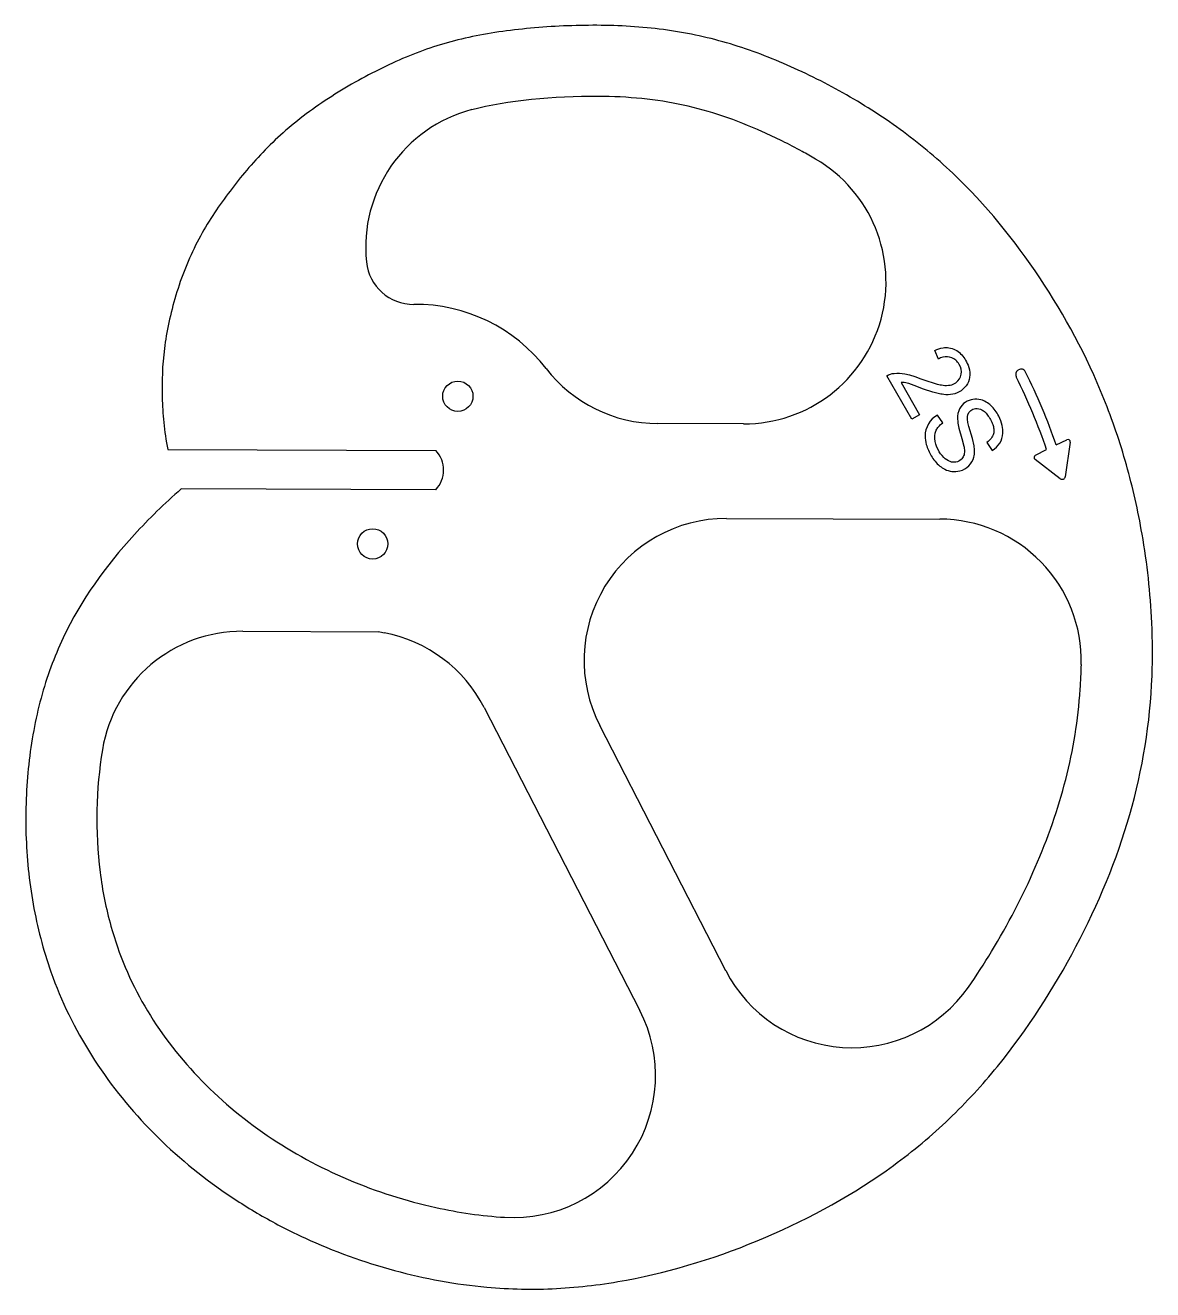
# Model space of a CAD drawing. Header units: millimetres. Extents: x -547 to -309, y -944 to -677.
import ezdxf

# ---------------------------------------------------------------- set-up
doc = ezdxf.new("R2010")
doc.units = ezdxf.units.MM
doc.header["$MEASUREMENT"] = 0

msp = doc.modelspace()

# ---------------------------------------------------------------- linework, layer by layer
for p, q in [((-337.06, -749.41), (-336.92, -749.31)), ((-395.03, -760.71), (-413.14, -760.65)), ((-516.69, -766.16), (-460.06, -766.35)), ((-333.35, -767.34), (-330.99, -766.17)), ((-328.98, -765.17), (-326.75, -764.06)), ((-326.01, -764.6), (-327.07, -771.88)), ((-328.11, -772.3), (-333.44, -768.23)), ((-460.08, -774.65), (-513.86, -774.47)), ((-398.65, -780.7), (-353.56, -780.84)), ((-500.82, -804.51), (-472.18, -804.61)), ((-449.87, -820.62), (-416.95, -884.62)), ((-398.79, -876.2), (-425.42, -824.41))]:
    msp.add_line(p, q)
for points in [[(-354.64, -745.2, -0.072873), (-352.88, -744.66, -0.068322), (-351.65, -744.66, -0.163829), (-349.16, -745.92, -0.054664), (-348.3, -746.98, -0.047043), (-347.61, -748.29, -0.10809), (-347.22, -750.4, -0.237851), (-349.07, -753.72, -0.190201), (-352.74, -754.52, -0.028688), (-353.91, -754.31), (-355.04, -754), (-356.98, -753.36), (-358.95, -752.6), (-360.1, -752.21), (-361.11, -752), (-361.76, -751.99), (-357.85, -758.8), (-359.49, -759.74), (-364.75, -750.57, -0.115786), (-363.2, -750.05, -0.075685), (-360.96, -750.15), (-359.99, -750.38), (-358.86, -750.72), (-357.58, -751.18, 0.028932), (-354.1, -752.32, 0.030452), (-352.89, -752.55, 0.072912), (-351.36, -752.52, 0.106236), (-350.17, -752.03, 0.404996), (-349.48, -748.18, 0.078734), (-350.19, -747.26, 0.344499), (-353.82, -747.06)], [(-343.61, -764.64), (-342.47, -766.33, 0.246833), (-340.22, -762.69, 0.069431), (-340.37, -761.09, 0.065413), (-341.13, -759.08, 0.084485), (-342.76, -756.87, 0.052368), (-343.76, -756.11, 0.206019), (-346.97, -755.64, 0.108805), (-348.53, -756.45, 0.130442), (-349.58, -757.95, 0.1175), (-349.79, -760.24, 0.026348), (-349.52, -761.6), (-348.91, -763.81), (-348.5, -765.4, -0.048362), (-348.36, -766.44, -0.103446), (-348.53, -767.5, -0.115051), (-349.06, -768.25, -0.27226), (-351.38, -768.7, -0.11036), (-352.74, -767.81, -0.07811), (-353.93, -766.17, -0.107106), (-354.62, -763.81, -0.057975), (-354.57, -762.86, -0.072311), (-354.31, -762.05, -0.060853), (-353.84, -761.33, -0.057134), (-352.93, -760.5), (-354.08, -758.85, 0.263224), (-356.68, -763.29, 0.071097), (-356.42, -765.08, 0.060517), (-355.38, -767.46, 0.095163), (-353.57, -769.62, 0.056102), (-352.48, -770.32, 0.082864), (-351.03, -770.75, 0.093731), (-349.32, -770.64, 0.274244), (-346.36, -767.74, 0.0593), (-346.22, -766.56, 0.050171), (-346.33, -765.36), (-346.68, -763.84), (-347.42, -761.28), (-347.63, -760.41), (-347.74, -759.71), (-347.75, -759.19), (-347.68, -758.81, -0.299513), (-346, -757.48, -0.141676), (-344.66, -757.77, -0.067534), (-343.98, -758.27, -0.046101), (-343.32, -759.06, -0.033658), (-342.7, -760.09, -0.047363), (-342.3, -761.08, -0.064248), (-342.14, -761.99, -0.076655), (-342.23, -762.81, -0.095896), (-342.72, -763.79, -0.074821)]]:
    msp.add_lwpolyline(points, format="xyb", close=True)
at = {"linetype": 'ByBlock'}
for centre in [(-455.4, -754.89), (-473.4, -786.07)]:
    msp.add_circle(centre, 3.2, dxfattribs=at)
for centre, radius, start, end in [((-444.87, -723.4), 30, 104.569, 185.9674), ((-394.93, -730.71), 30, -90.1856, 59.7381), ((-464.77, -725.48), 10, 185.9674, 270.4637), ((-464.4, -770.48), 35, 37.7942, 90.4637), ((-413.04, -730.65), 30, 217.7942, 269.8144), ((-336.44, -750.32), 1.1, 124.495, 206.473), ((-336.37, -750.11), 0.971, 26.5376, 124.4956), ((-464.4, -770.48), 6, -43.9478, 43.5766), ((-326.52, -764.53), 0.517, -8.3214, 116.3526), ((-333.12, -767.81), 0.53, 116.3526, 232.6475), ((-327.71, -771.79), 0.648, 232.6475, 351.6786), ((-398.74, -810.7), 30, 89.8144, 207.2139), ((-353.66, -810.84), 30, -1.2804, 89.8144), ((-500.92, -834.51), 30, 89.8144, 170.4434), ((-464.4, -770.48), 35, 257.1613, 259.234), ((-476.54, -834.34), 30, 27.2139, 79.234), ((-372.12, -862.48), 30, 207.2139, 325.0213), ((-443.63, -898.34), 30, -93.5945, 27.2139)]:
    msp.add_arc(centre, radius, start, end)
for centre, major_axis, ratio, start_param, end_param in [((-433.48, -770.87), (-94.34, 76.35), 0.752268, 4.018189, 4.168194), ((-445.06, -772.57), (-106.93, 71.28), 0.758936, 3.92166, 4.0652)]:
    msp.add_ellipse(centre, major_axis=major_axis, ratio=ratio, start_param=start_param, end_param=end_param)
for points, knots in [([(-513.86, -774.47), (-517.37, -777.54), (-527.28, -787.21), (-537.56, -801.46), (-543.82, -818.41), (-546.39, -832.52), (-546.99, -847.33), (-545.49, -862.23), (-539.72, -884.58), (-526.23, -905.64), (-508.21, -920.92), (-496.81, -928.15), (-484.78, -934.33), (-468.87, -940.07), (-450.94, -943.34), (-434.56, -943.68), (-414.84, -941.25), (-389.98, -933.49), (-367, -920.83), (-351.38, -907.76), (-337.77, -892.89), (-324.01, -871.49), (-312.26, -843.45), (-308.52, -820.21), (-308.65, -800.23), (-310.3, -785.18), (-313.9, -769.26), (-320.26, -750.59), (-331.66, -729.43), (-346.89, -710.66), (-361.81, -698.27), (-373.98, -690.57), (-386.61, -684.33), (-399.33, -679.69), (-412.7, -677.02), (-426.88, -676.31), (-441.09, -677.05), (-454.12, -679), (-463.69, -682.03), (-471.39, -685.5), (-479.06, -689.53), (-486.53, -694.37), (-492.96, -699.7), (-498.6, -705.31), (-503.33, -711.1), (-507.63, -717.25), (-511.52, -723.94), (-514.57, -731.62), (-516.55, -739.38), (-517.79, -746.74), (-517.98, -752.49), (-517.78, -757.71), (-517.48, -761.34), (-517.09, -764.19), (-516.69, -766.16)], [0, 0, 0, 0, 20.073949, 60.221847, 80.295796, 100.369745, 120.443694, 140.517643, 160.591592, 214.122123, 240.887388, 254.27002, 267.652653, 294.417918, 321.183184, 341.257133, 361.331082, 401.47898, 441.626878, 461.700827, 481.774776, 521.922674, 562.070572, 602.21847, 617.273931, 642.366368, 662.440317, 682.514266, 722.662163, 762.810061, 782.88401, 802.957959, 823.031908, 843.105857, 863.179806, 883.253755, 903.327704, 923.401653, 943.475602, 953.512577, 963.549551, 983.6235, 993.660475, 1003.697449, 1023.771398, 1033.808373, 1043.845347, 1063.919296, 1073.956271, 1083.993245, 1104.067194, 1109.085681, 1114.104169, 1124.141143, 1124.141143, 1124.141143, 1124.141143]), ([(-379.82, -704.79), (-380.76, -704.24), (-381.7, -703.71), (-382.66, -703.19), (-385.41, -701.68), (-388.22, -700.29), (-391.03, -699.04), (-393.82, -697.79), (-396.62, -696.67), (-399.4, -695.73), (-404.97, -693.84), (-410.51, -692.63), (-416.5, -692.03), (-419.5, -691.73), (-422.6, -691.58), (-425.74, -691.56), (-435.17, -691.47), (-444.97, -692.48), (-452.42, -694.37)], [950.817758, 950.817758, 950.817758, 950.817758, 956.96674, 956.96674, 956.96674, 974.691209, 974.691209, 974.691209, 992.400669, 992.400669, 992.400669, 1027.847875, 1027.847875, 1027.847875, 1045.584416, 1045.584416, 1045.584416, 1098.741235, 1098.741235, 1098.741235, 1098.741235]), ([(-347.53, -879.68), (-345.83, -877.24), (-344.2, -874.73), (-342.64, -872.17), (-339.16, -866.46), (-336.04, -860.46), (-333.39, -854.36), (-330.73, -848.26), (-328.55, -842.06), (-326.96, -835.8), (-325.36, -829.54), (-324.35, -823.22), (-323.9, -816.78), (-323.78, -815.03), (-323.7, -813.28), (-323.66, -811.51)], [586.619211, 586.619211, 586.619211, 586.619211, 602.535226, 602.535226, 602.535226, 637.978429, 637.978429, 637.978429, 673.417602, 673.417602, 673.417602, 708.862825, 708.862825, 708.862825, 718.478456, 718.478456, 718.478456, 718.478456]), ([(-530.5, -829.53), (-531.85, -837.81), (-532.08, -846.8), (-530.98, -855.41), (-530.49, -859.29), (-529.73, -863.1), (-528.7, -866.8), (-527.04, -872.74), (-524.65, -878.38), (-521.56, -883.71), (-518.46, -889.03), (-514.66, -894.04), (-510.29, -898.63), (-505.92, -903.22), (-500.99, -907.38), (-495.66, -911.01), (-490.33, -914.64), (-484.6, -917.74), (-478.59, -920.3), (-472.59, -922.85), (-466.33, -924.84), (-460.06, -926.22), (-455.2, -927.28), (-450.35, -927.98), (-445.51, -928.29)], [106.317093, 106.317093, 106.317093, 106.317093, 155.201606, 155.201606, 155.201606, 177.202079, 177.202079, 177.202079, 212.650454, 212.650454, 212.650454, 248.091706, 248.091706, 248.091706, 283.540026, 283.540026, 283.540026, 318.953421, 318.953421, 318.953421, 354.32836, 354.32836, 354.32836, 381.762684, 381.762684, 381.762684, 381.762684])]:
    msp.add_open_spline(points, degree=3, knots=knots)

doc.saveas('drawing.dxf')
